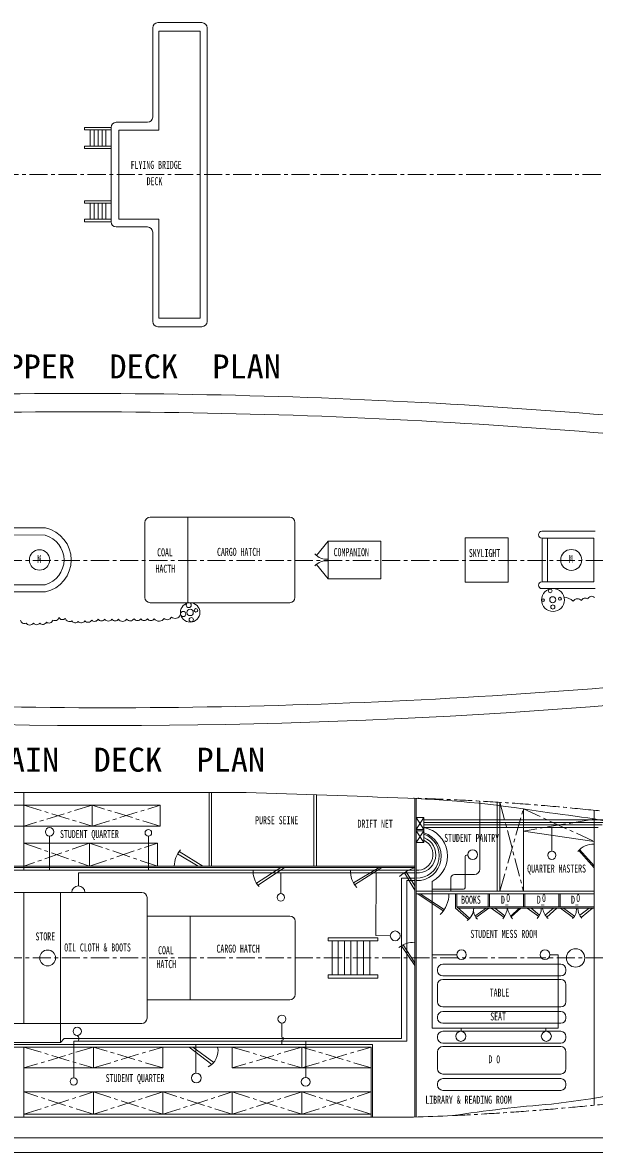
# Model space of a CAD drawing. Units: millimetres, scale not verified. Extents: x -20710 to 20710, y -14707 to 14707.
# Drawn here: x -1653 to 6203, y -14707 to 817 of the extents above; entities that cross this region are included whole.
import ezdxf
from ezdxf.enums import TextEntityAlignment as Align

# ---------------------------------------------------------------- set-up
doc = ezdxf.new("R2010")
doc.units = ezdxf.units.MM
doc.header["$LTSCALE"] = 50
doc.linetypes.add('CHAIN1', pattern=[8, 5, -1, 1, -1])
for name, color, linetype, lineweight in [('0-0_0', 3, 'Continuous', 18), ('0-1_芯', 4, 'CHAIN1', 18), ('0-F_枠', 3, 'Continuous', 18)]:
    doc.layers.add(name, color=color, linetype=linetype, lineweight=lineweight)
doc.styles.add('ＭＳ ゴシック', font='')
doc.styles.get('ＭＳ ゴシック').set_extended_font_data('MS Gothic')

msp = doc.modelspace()

# ---------------------------------------------------------------- linework, layer by layer
at = {"layer": '0-0_0'}
for p, q in [((206.89, 816.69), (810.69, 816.69)), ((134.89, -481.22), (134.89, 744.69)), ((219.76, -661.22), (219.76, 700.37)), ((784.96, 700.37), (219.76, 700.37)), ((784.96, 700.37), (784.96, -3245.3)), ((882.69, 744.69), (882.69, -3289.62)), ((-365.27, -553.22), (62.89, -553.22)), ((219.76, -553.22), (219.76, -661.22)), ((-723.33, -880.27), (-723.33, -658.4)), ((-669.33, -880.27), (-669.33, -658.4)), ((-615.33, -880.27), (-615.33, -658.4)), ((-561.33, -880.27), (-561.33, -658.4)), ((-507.33, -880.27), (-507.33, -658.4)), ((-437.27, -1919.7), (-437.27, -625.22)), ((-329.27, -661.22), (219.76, -661.22)), ((-329.27, -661.22), (-329.27, -1883.7)), ((-723.33, -1664.66), (-723.33, -1886.53)), ((-669.33, -1664.66), (-669.33, -1886.53)), ((-615.33, -1664.66), (-615.33, -1886.53)), ((-561.33, -1664.66), (-561.33, -1886.53)), ((-507.33, -1664.66), (-507.33, -1886.53)), ((-365.27, -1991.7), (62.89, -1991.7)), ((-329.27, -1883.7), (219.76, -1883.7)), ((219.76, -1883.7), (219.76, -3245.3)), ((219.76, -1991.7), (219.76, -1883.7)), ((134.89, -2063.7), (134.89, -3289.62)), ((784.96, -3245.3), (219.76, -3245.3)), ((206.89, -3361.62), (810.69, -3361.62)), ((27.3, -6566.98), (27.3, -6051.43)), ((99.3, -5979.43), (2016.51, -5979.43)), ((616.22, -7154.54), (616.22, -5979.43)), ((2088.51, -6051.43), (2088.51, -6566.98)), ((-1337.57, -6127.1), (-1971.85, -6127.1)), ((5481.74, -6173.05), (6211.26, -6173.05)), ((-1970.49, -6223.87), (-1342.77, -6226.75)), ((2382.76, -6503.76), (2547.01, -6309.96)), ((5481.74, -6266.85), (6193.02, -6266.85)), ((5485.54, -6867.12), (5485.54, -6266.85)), ((5557.54, -6867.12), (5557.54, -6266.85)), ((6193.02, -6266.85), (6193.02, -6867.12)), ((27.3, -6566.98), (27.3, -7082.54)), ((2088.51, -7082.54), (2088.51, -6566.98)), ((2382.76, -6630.2), (2547.01, -6824)), ((-1970.49, -6910.1), (-1342.77, -6907.21)), ((5481.74, -6867.12), (6193.02, -6867.12)), ((5481.74, -6960.91), (6211.26, -6960.91)), ((-1337.57, -7006.86), (-1971.85, -7006.86)), ((99.3, -7154.54), (2016.51, -7154.54)), ((-2780.3, -9761.04), (1418.74, -9761.04)), ((-1634.59, -9761.04), (-1634.59, -10829.04)), ((908.6, -9761.04), (908.6, -10775.04)), ((944.6, -9761.04), (944.6, -10775.04)), ((2348.6, -9792.85), (2348.6, -10775.04)), ((2384.6, -9794.12), (2384.6, -10775.04)), ((3734.6, -9844.75), (3734.6, -14221.39)), ((3752.6, -9844.75), (3752.6, -14221.39)), ((4627.9, -9879.74), (4627.9, -10815.74)), ((4868.6, -9894.37), (4868.6, -11119.16)), ((4904.6, -9896.71), (4904.6, -11119.16)), ((-698.59, -9936.55), (-698.59, -10224.55)), ((5228.6, -9988.33), (5228.6, -11119.16)), ((6200.6, -10005.9), (6200.6, -14059.21)), ((237.41, -10224.55), (-4648.1, -10224.55)), ((6415.38, -10135.98), (3860.6, -10135.98)), ((6361.38, -10171.98), (3860.6, -10171.98)), ((6307.38, -10207.98), (3860.6, -10207.98)), ((6253.38, -10243.98), (3860.6, -10243.98)), ((5619.48, -10243.98), (5619.48, -10567.98)), ((-1282.84, -10829.04), (-1282.84, -10361.04)), ((74.91, -10829.04), (74.91, -10361.04)), ((5228.6, -10291.97), (6200.6, -10433.65)), ((-734.59, -10456.89), (-734.59, -10775.04)), ((6200.6, -10771.8), (5999.55, -10546.12)), ((476.74, -10607.06), (760.82, -10775.04)), ((499.66, -10570.81), (821.19, -10775.04)), ((4426.23, -11070.86), (4426.23, -10642.86)), ((4446.23, -10622.86), (4462.23, -10622.86)), ((6200.6, -10798.86), (5986.79, -10558.86)), ((-4648.1, -10775.04), (3734.6, -10775.04)), ((-4648.1, -10793.04), (3734.6, -10793.04)), ((-2408.49, -10831), (3734.6, -10831)), ((1561.66, -11009.93), (1893.06, -10793.04)), ((1582.16, -11037.42), (1944.22, -10793.04)), ((2891.84, -11001.5), (3244.47, -10793.04)), ((2909.22, -11030.42), (3281.62, -10793.04)), ((3592.74, -10865.04), (3734.6, -11105.31)), ((3614.96, -10850.9), (3734.6, -11043.41)), ((-884.87, -10867), (3734.6, -10867)), ((-884.87, -10867), (-884.87, -11045.04)), ((1894.39, -10867), (1894.39, -11153.04)), ((3203.38, -10867), (3200.63, -11729.03)), ((3554.6, -10940.15), (3734.6, -10940.15)), ((3554.6, -10940.15), (3554.6, -13143.78)), ((3626.6, -10973.07), (3734.6, -10973.07)), ((3626.6, -10973.07), (3626.6, -13179.78)), ((3976.23, -12998.86), (3976.23, -10983.46)), ((4231.9, -10937.74), (4231.9, -11119.16)), ((4281.9, -10887.74), (4555.9, -10887.74)), ((-6394.1, -11135.04), (-14.59, -11135.04)), ((-1634.59, -11135.04), (-1634.59, -12935.04)), ((-1130.59, -11135.04), (-1130.59, -13198.67)), ((6200.6, -11119.16), (3752.6, -11119.16)), ((6200.6, -11155.16), (3752.6, -11155.16)), ((3775.08, -11155.16), (4126, -11389.86)), ((4140.13, -11369.3), (3811.19, -11155.16)), ((4406.23, -11090.86), (3976.23, -11090.86)), ((4292.6, -11155.16), (4292.6, -11353.16)), ((4310.6, -11155.16), (4310.6, -11335.16)), ((4742.6, -11155.16), (4742.6, -11335.16)), ((4760.6, -11155.16), (4760.6, -11335.16)), ((5228.6, -11155.16), (5228.6, -11335.16)), ((5246.6, -11155.16), (5246.6, -11335.16)), ((5714.6, -11155.16), (5714.6, -11335.16)), ((5732.6, -11155.16), (5732.6, -11335.16)), ((57.41, -11207.04), (57.41, -12863.04)), ((2019.41, -11459.04), (57.41, -11459.04)), ((651.41, -11459.04), (651.41, -12611.04)), ((4292.6, -11353.16), (4473.54, -11507.32)), ((6200.6, -11335.16), (4310.6, -11335.16)), ((4489.55, -11491.46), (4310.6, -11335.16)), ((6200.6, -11353.16), (4331.21, -11353.16)), ((4715.92, -11353.16), (4561.8, -11460.07)), ((4750.29, -11353.16), (4574.04, -11479.88)), ((4783.57, -11353.16), (4959.77, -11476.95)), ((4835.01, -11353.16), (4972.77, -11456.45)), ((5053.57, -11461.8), (5167.36, -11353.16)), ((5059.56, -11472.17), (5193.29, -11353.16)), ((5437.25, -11467.39), (5280.33, -11353.16)), ((5332.6, -11353.16), (5450.02, -11447.53)), ((5527.05, -11446.44), (5642.7, -11353.16)), ((5547.65, -11474.39), (5684.9, -11353.16)), ((5915.2, -11481.91), (5738.35, -11353.16)), ((5931.32, -11459.82), (5778.86, -11353.16)), ((6000.81, -11449.67), (6132.39, -11353.16)), ((6022.2, -11478.87), (6174.59, -11353.16)), ((2091.41, -11531.04), (2091.41, -12539.04)), ((3200.63, -11729.03), (3398.63, -11729.66)), ((2598.08, -11801.78), (2598.08, -12268.3)), ((2684.48, -11801.78), (2684.48, -12268.3)), ((2770.88, -11801.78), (2770.88, -12268.3)), ((2857.28, -11801.78), (2857.28, -12268.3)), ((2943.68, -11801.78), (2943.68, -12268.3)), ((3030.08, -11801.78), (3030.08, -12268.3)), ((3116.48, -11801.78), (3116.48, -12268.3)), ((3554.6, -11867.34), (3734.6, -12138.94)), ((3577.68, -11854.59), (3734.6, -12102.15)), ((4311.28, -11990.86), (3976.23, -11990.86)), ((5704.23, -11990.86), (5589.3, -11990.86)), ((4047.9, -12193), (4047.9, -12211)), ((4119.9, -12121), (5739.9, -12121)), ((5811.9, -12193), (5811.9, -12211)), ((4047.9, -12402.22), (4047.9, -12636.22)), ((5739.9, -12283), (4119.9, -12283)), ((4119.9, -12330.22), (5739.9, -12330.22)), ((5811.9, -12402.22), (5811.9, -12636.22)), ((2019.41, -12611.04), (57.41, -12611.04)), ((5739.9, -12708.22), (4119.9, -12708.22)), ((4047.9, -12843.03), (4047.9, -12861.03)), ((4119.9, -12771.03), (5739.9, -12771.03)), ((5811.9, -12843.03), (5811.9, -12861.03)), ((-6394.1, -12935.04), (-14.59, -12935.04)), ((1910.96, -12928.22), (1910.96, -13121.75)), ((5739.9, -12933.03), (4119.9, -12933.03)), ((4371.69, -12998.86), (4371.69, -13043.29)), ((5537.66, -12998.86), (5537.66, -13043.29)), ((-950.57, -13179.78), (3626.6, -13179.78)), ((-950.57, -13179.78), (-950.57, -13683.78)), ((1910.96, -13165.82), (1910.96, -13222.99)), ((2236.12, -13678.56), (2236.12, -13179.78)), ((4047.9, -13115.29), (4047.9, -13133.29)), ((4119.9, -13043.29), (5739.9, -13043.29)), ((5811.9, -13115.29), (5811.9, -13133.29)), ((-5485.19, -13223.04), (3153.41, -13223.04)), ((-5467.19, -13259.04), (3135.41, -13259.04)), ((-1634.59, -13259.04), (-1634.59, -14222.55)), ((-680.59, -13259.04), (-680.59, -13547.04)), ((273.41, -13259.04), (273.41, -13547.04)), ((947.41, -13498.23), (637.24, -13259.04)), ((974.51, -13470.44), (685.22, -13259.04)), ((729.53, -13223.04), (729.53, -13619.04)), ((1227.41, -13259.04), (1227.41, -13547.04)), ((2181.41, -13259.04), (2181.41, -13547.04)), ((3135.41, -13259.04), (3135.41, -14222.55)), ((3153.41, -13223.04), (3153.41, -14222.55)), ((4047.9, -13324.5), (4047.9, -13558.5)), ((5739.9, -13205.29), (4119.9, -13205.29)), ((4119.9, -13252.5), (5739.9, -13252.5)), ((5811.9, -13324.5), (5811.9, -13558.5)), ((273.41, -13547.04), (-1634.59, -13547.04)), ((3135.41, -13547.04), (1227.41, -13547.04)), ((5739.9, -13630.5), (4119.9, -13630.5)), ((4047.9, -13765.31), (4047.9, -13783.31)), ((4119.9, -13693.31), (5739.9, -13693.31)), ((5811.9, -13765.31), (5811.9, -13783.31)), ((-1634.59, -13876.86), (3135.41, -13876.86)), ((-680.59, -13876.86), (-680.59, -14182.86)), ((273.41, -13876.86), (273.41, -14182.86)), ((1227.41, -13876.86), (1227.41, -14182.86)), ((2181.41, -13876.86), (2181.41, -14182.86)), ((5739.9, -13855.31), (4119.9, -13855.31)), ((-3027.91, -14222.55), (3716.6, -14222.55)), ((3135.41, -14182.86), (-1634.59, -14182.86))]:
    msp.add_line(p, q, dxfattribs=at)
for points in [[(-437.27, -625.22), (-800.34, -625.22), (-800.34, -658.4), (-437.27, -658.4)], [(-437.27, -880.27), (-800.34, -880.27), (-800.34, -913.45), (-437.27, -913.45)], [(-437.27, -1664.66), (-800.34, -1664.66), (-800.34, -1631.48), (-437.27, -1631.48)], [(-437.27, -1919.7), (-800.34, -1919.7), (-800.34, -1886.53), (-437.27, -1886.53)], [(3860.6, -10268.71), (3752.6, -10268.71), (3752.6, -10106.71), (3860.6, -10106.71)], [(3752.6, -10268.71), (3860.6, -10268.71), (3860.6, -10286.71), (3752.6, -10286.71)], [(3860.6, -10448.71), (3752.6, -10448.71), (3752.6, -10286.71), (3860.6, -10286.71)], [(2543.25, -11758.58), (3227.25, -11758.58), (3227.25, -11801.78), (2543.25, -11801.78)], [(2543.25, -12311.5), (3227.25, -12311.5), (3227.25, -12268.3), (2543.25, -12268.3)]]:
    msp.add_lwpolyline(points, close=True, dxfattribs=at)
for points in [[(2547.01, -6566.98), (2547.01, -6309.96), (3267.15, -6309.96), (3267.15, -6566.98)], [(4425.36, -6566.98), (4425.36, -6261.06), (5019.89, -6261.06), (5019.89, -6566.98)], [(2547.01, -6566.98), (2547.01, -6824), (3267.15, -6824), (3267.15, -6566.98)], [(4425.36, -6566.98), (4425.36, -6872.9), (5019.89, -6872.9), (5019.89, -6566.98)], [(-4648.1, -9936.55), (237.41, -9936.55), (237.41, -10224.55)], [(-1634.59, -10456.89), (201.41, -10456.89), (201.41, -10775.04)], [(3976.23, -12998.86), (5704.23, -12998.86), (5704.23, -11990.86)], [(-1130.59, -13198.67), (-7405.59, -13198.67), (-7405.59, -13149.86)], [(-1130.59, -13198.67), (-1082.42, -13143.78), (3554.6, -13143.78)]]:
    msp.add_lwpolyline(points, dxfattribs=at)
for centre, radius in [((5634.06, -7117.23), 156.32), ((5595.67, -6991.52), 24.87), ((5496.58, -7119.2), 18.94), ((5630.22, -7113.39), 41.56), ((5728.26, -7099.95), 20.79), ((649.22, -7287.94), 133.52), ((553.92, -7309.58), 35.79), ((630.45, -7186.91), 34.88), ((649.22, -7287.94), 43.52), ((728.64, -7259.07), 23.89), ((5631.6, -7212.82), 28.25), ((665.11, -7388.96), 29.76), ((-1281.94, -10303.09), 57.95), ((74.91, -10315.53), 45.51), ((4529.63, -10616.18), 67.73), ((5618.43, -10624.32), 56.35), ((1894.39, -11203.03), 51.24), ((3465.75, -11731.57), 67.15), ((-1308.41, -12035.04), 108.87), ((4377.08, -11990.86), 65.8), ((5523.49, -11990.86), 65.8), ((5943.53, -12035.04), 126.25), ((1910.68, -12875.35), 54.69), ((-901.73, -13043.72), 57.29), ((4367.25, -13112.18), 69.03), ((5542.1, -13112.18), 69.03), ((734.03, -13684.88), 66), ((-950.57, -13733.32), 49.53), ((2236.12, -13738.44), 59.88)]:
    msp.add_circle(centre, radius, dxfattribs=at)
for centre, radius, start, end in [((206.89, 744.69), 72, 90, 180), ((810.69, 744.69), 72, 0, 90), ((-365.27, -625.22), 72, 90, 180), ((62.89, -481.22), 72, 270, 0), ((-365.27, -1919.7), 72, 180, 270), ((62.89, -2063.7), 72, 0, 90), ((206.89, -3289.62), 72, 180, 270), ((810.69, -3289.62), 72, 270, 0), ((-829.71, -91626.73), 87347.45, 85.00277, 93.27481), ((-829.71, -91626.73), 87095.45, 84.99, 93.2699), ((99.3, -6051.43), 72, 90, 180), ((2016.51, -6051.43), 72, 0, 90), ((-1435.56, -6566.79), 450.48, 359.97587, 77.43647), ((5481.74, -6219.95), 46.9, 90, 270), ((-1438.32, -6568.82), 355.16, 0.29583, 74.39397), ((-1419.98, -6566.98), 140.07, 0, 180), ((2525.2, -6339.54), 217.39, 221.82894, 275.75916), ((5884.79, -6566.98), 143.92, 0, 180), ((-1419.98, -6566.98), 140.07, 180, 0), ((-1438.32, -6565.15), 355.16, 285.60603, 359.70417), ((-1435.56, -6567.17), 450.48, 282.56353, 0.02413), ((2525.2, -6794.42), 217.39, 84.24084, 138.17106), ((5884.79, -6566.98), 143.92, 180, 0), ((5481.74, -6914.01), 46.9, 90, 270), ((99.3, -7082.54), 72, 180, 270), ((2016.51, -7082.54), 72, 270, 360), ((5758.55, -7317.89), 241.52, 50.20644, 83.63233), ((5971.47, -7167.35), 68.04, 39.01029, 149.01029), ((6074.76, -7143.85), 54.01, 49.02322, 159.02322), ((6164.51, -7125.14), 58.64, 47.89526, 157.89526), ((-1629.04, -7386.6), 53.45, 186.71124, 296.71124), ((-1554.6, -7399.05), 61.55, 215, 325), ((-1459.69, -7403.2), 54.31, 215, 325), ((-1374.87, -7397.27), 54.79, 222.59093, 332.59093), ((-1292.13, -7376.52), 57.24, 233.42629, 343.42629), ((-1208.2, -7345.99), 55.14, 238.18828, 348.18828), ((-1105.59, -7332.06), 54.79, 207.40907, 317.40907), ((-1008.31, -7355.77), 58.49, 193.20856, 303.20856), ((-929.72, -7376.52), 54.43, 211.18774, 321.18774), ((-844.89, -7376.52), 54.43, 218.81224, 328.81224), ((-755.03, -7365.55), 58.38, 222.12145, 332.12145), ((-663.09, -7355.77), 54.79, 222.59093, 332.59093), ((-569.97, -7349.84), 54.31, 215, 325), ((-475.07, -7345.69), 61.55, 215, 325), ((-380.16, -7349.84), 54.31, 215, 325), ((-279.33, -7341.54), 68.79, 215, 325), ((-174.63, -7342.73), 61.66, 218.36475, 328.36475), ((-74.69, -7341.84), 57.93, 215, 325), ((17.25, -7343.92), 54.31, 215, 325), ((109.19, -7341.84), 57.93, 215, 325), ((222.78, -7324.34), 83.35, 217.48829, 327.48829), ((337.25, -7324.94), 62.5, 225.00311, 335.00311), ((442.84, -7295), 74.64, 229.02947, 339.02947), ((-488.04, 76160.91), 84758.4, 266.4188, 274.90447), ((-488.04, 76160.91), 85003.2, 266.4188, 274.73467), ((-15923.75, -530214.93), 520742.75, 87.84703, 88.0915), ((3023.17, -25168.73), 15341.34, 80.38867, 87.69829), ((4246.5, -22225.34), 12255.86, 70.47462, 83.73188), ((3787.84, -10634.39), 396.65, 298.35561, 79.43003), ((3764.61, -10638.61), 334.67, 267.94368, 73.33231), ((3760.73, -10630.05), 310.07, 268.4973, 71.21126), ((3772.34, -10616.53), 251.35, 265.49637, 69.44218), ((805.05, -10789.29), 375.49, 140.28259, 177.8251), ((3767.12, -10614.6), 216.89, 266.16223, 64.46773), ((6190.7, -10750.37), 279.74, 87.97028, 140.54717), ((4446.23, -10642.86), 20, 90, 180), ((1804.35, -10850.34), 290.46, 175.79403, 224.25712), ((3188.69, -10842.89), 336.56, 177.64007, 221.77691), ((3971.65, -11435.83), 685.12, 110.24275, 130.42275), ((4555.9, -10815.74), 72, 270, 0), ((4281.9, -10937.74), 50, 90, 180), ((-887.25, -11135.04), 90.03, 0, 180), ((-14.59, -11207.04), 72, 360, 90), ((3795.12, -11147.51), 410.14, 314.74005, 358.93158), ((4406.23, -11070.86), 20, 270, 0), ((2019.41, -11531.04), 72, 0, 90), ((4330.57, -11346.89), 214.89, 305.50816, 358.32882), ((4709.22, -11382.69), 166.49, 169.7846, 226.44691), ((4750.3, -11329.78), 256.01, 318.83017, 354.76077), ((5595.58, -11155.57), 622.53, 198.50528, 213.47736), ((5288.79, -11357.93), 184.45, 313.35551, 1.48215), ((5734.96, -11314.72), 246.13, 188.98471, 226.4655), ((5790.65, -11374.11), 164.72, 312.90078, 7.30781), ((6165.3, -11351.63), 191.49, 180.45733, 225.61733), ((3721.87, -12142.59), 322.08, 87.7334, 129.38972), ((4119.9, -12193), 72, 90, 180), ((4119.9, -12211), 72, 180, 270), ((5739.9, -12193), 72, 0, 90), ((5739.9, -12211), 72, 270, 360), ((4119.9, -12402.22), 72, 90, 180), ((5739.9, -12402.22), 72, 0, 90), ((2019.41, -12539.04), 72, 270, 0), ((4119.9, -12636.22), 72, 180, 270), ((5739.9, -12636.22), 72, 270, 360), ((-14.59, -12863.04), 72, 270, 360), ((4119.9, -12843.03), 72, 90, 180), ((4119.9, -12861.03), 72, 180, 270), ((5739.9, -12843.03), 72, 0, 90), ((5739.9, -12861.03), 72, 270, 360), ((-920.87, -13140.58), 43.96, 296.91729, 64.20112), ((1910.96, -13143.78), 22.04, 270, 90), ((4119.9, -13115.29), 72, 90, 180), ((4119.9, -13133.29), 72, 180, 270), ((5739.9, -13115.29), 72, 0, 90), ((5739.9, -13133.29), 72, 270, 360), ((782.68, -13310.47), 249.78, 297.14789, 11.88363), ((4119.9, -13324.5), 72, 90, 180), ((5739.9, -13324.5), 72, 0, 90), ((4119.9, -13558.5), 72, 180, 270), ((4131.11, -1315.65), 12813.86, 276.6338, 286.40805), ((5739.9, -13558.5), 72, 270, 360), ((4119.9, -13765.31), 72, 90, 180), ((4119.9, -13783.31), 72, 180, 270), ((5739.9, -13765.31), 72, 0, 90), ((5739.9, -13783.31), 72, 270, 360), ((7089.09, -32688.25), 18703, 94.53152, 98.72275), ((2547, 22534.08), 36775.24, 271.82255, 272.65846)]:
    msp.add_arc(centre, radius, start, end, dxfattribs=at)
at = {"layer": '0-1_芯'}
for p, q in [((-14359.38, -1272.46), (13535.74, -1272.46)), ((13535.74, -6574.27), (-14359.38, -6574.27)), ((4904.6, -9896.71), (5228.6, -11119.16)), ((4904.6, -11119.16), (5228.6, -9988.33)), ((5228.6, -9988.33), (6200.6, -10433.65)), ((3752.6, -10268.71), (3860.6, -10106.71)), ((3752.6, -10106.71), (3860.6, -10268.71)), ((6200.6, -10127.84), (5228.6, -10291.97)), ((3860.6, -10286.71), (3752.6, -10448.71)), ((3860.6, -10448.71), (3752.6, -10286.71)), ((13535.74, -12035.04), (-14359.38, -12035.04))]:
    msp.add_line(p, q, dxfattribs=at)
for points in [[(-1634.59, -9936.55), (-698.59, -10224.55), (237.41, -9936.55)], [(237.41, -10224.55), (-698.59, -9936.55), (-1634.59, -10224.55)], [(201.41, -10775.04), (-734.59, -10456.89), (-1634.59, -10775.04)], [(-1634.59, -10456.89), (-734.59, -10775.04), (201.41, -10456.89)], [(-1634.59, -13259.04), (-680.59, -13547.04), (273.41, -13259.04)], [(273.41, -13547.04), (-680.59, -13259.04), (-1634.59, -13547.04)], [(3135.41, -13547.04), (2181.41, -13259.04), (1227.41, -13547.04)], [(1227.41, -13259.04), (2181.41, -13547.04), (3135.41, -13259.04)], [(-1634.59, -14182.86), (-680.59, -13876.86), (273.41, -14182.86), (1227.41, -13876.86), (2181.41, -14182.86), (3135.41, -13876.86)], [(3135.41, -14182.86), (2181.41, -13876.86), (1227.41, -14182.86), (273.41, -13876.86), (-680.59, -14182.86), (-1634.59, -13876.86)]]:
    msp.add_lwpolyline(points, dxfattribs=at)
for centre, radius, start, end in [((2677.69, -43939.76), 34115.81, 84.20817, 88.25493), ((4768.25, -24326.81), 14392.37, 76.03492, 84.6089), ((2547, 22534.08), 36775.24, 272.65846, 276.02513)]:
    msp.add_arc(centre, radius, start, end, dxfattribs=at)
at = {"layer": '0-F_枠'}
for p, q in [((20510.25, -14507.25), (-20510.25, -14507.25)), ((20710.25, -14707.25), (-20710.25, -14707.25))]:
    msp.add_line(p, q, dxfattribs=at)

# ---------------------------------------------------------------- texts
at = {"layer": '0-0_0', "color": 2, "style": 'ＭＳ ゴシック'}
for s, height, width, p in [('FLYING BRIDGE', 110, 0.6, (-167.89, -1225.78)), ('DECK', 110, 0.6, (51.16, -1450.39)), ('UPPER  DECK  PLAN', 329.9, 1.05, (-2109.75, -4171.9)), ('M', 110, 0.6, (-1451.23, -6641.98)), ('COAL', 110, 0.6, (195.98, -6549.9)), ('CARGO HATCH', 110, 0.6, (1018.16, -6543.51)), ('COMPANION', 110, 0.6, (2620.38, -6547.88)), ('SKYLIGHT', 110, 0.6, (4477.54, -6559.85)), ('M', 110, 0.6, (5853.54, -6641.98)), ('HACTH', 110, 0.6, (172.72, -6775.01)), ('MAIN  DECK  PLAN', 329.9, 1.05, (-2091.69, -9575.24)), ('PURSE SEINE', 110, 0.6, (1542.09, -10231.25)), ('DRIFT NET', 110, 0.6, (2948.12, -10278.79)), ('STUDENT QUARTER', 110, 0.6, (-1138.52, -10420.75)), ('STUDENT PANTRY', 110, 0.6, (4139.26, -10474.01)), ('QUARTER MASTERS', 110, 0.6, (5279.3, -10894.76)), ('0', 110, 0.6, (4990.43, -11299.66)), ('0', 110, 0.6, (5483.1, -11299.66)), ('0', 110, 0.6, (5952.82, -11299.66)), ('BOOKS', 110, 0.6, (4372.35, -11323.59)), ('D_', 110, 0.6, (4918.99, -11323.59)), ('D_', 110, 0.6, (5411.66, -11323.59)), ('D_', 110, 0.6, (5881.38, -11323.59)), ('STORE', 110, 0.6, (-1475.63, -11827.5)), ('STUDENT MESS ROOM', 110, 0.6, (4498.51, -11792.43)), ('OIL CLOTH & BOOTS', 110, 0.6, (-1080.82, -11979.14)), ('COAL', 110, 0.6, (208.54, -12017.49)), ('CARGO HATCH', 110, 0.6, (1011.02, -11995.51)), ('HATCH', 110, 0.6, (187.44, -12207.83)), ('TABLE', 110, 0.6, (4764.3, -12599.12)), ('SEAT', 110, 0.6, (4771.26, -12926.96)), ('D 0', 110, 0.6, (4746.05, -13515.27)), ('STUDENT QUARTER', 110, 0.6, (-511.15, -13773.74)), ('LIBRARY & READING ROOM', 110, 0.6, (3880.3, -14071.4))]:
    msp.add_text(s, height=height, dxfattribs=dict(at, width=width)).set_placement(p, align=Align.BOTTOM_LEFT)

doc.saveas('drawing.dxf')
